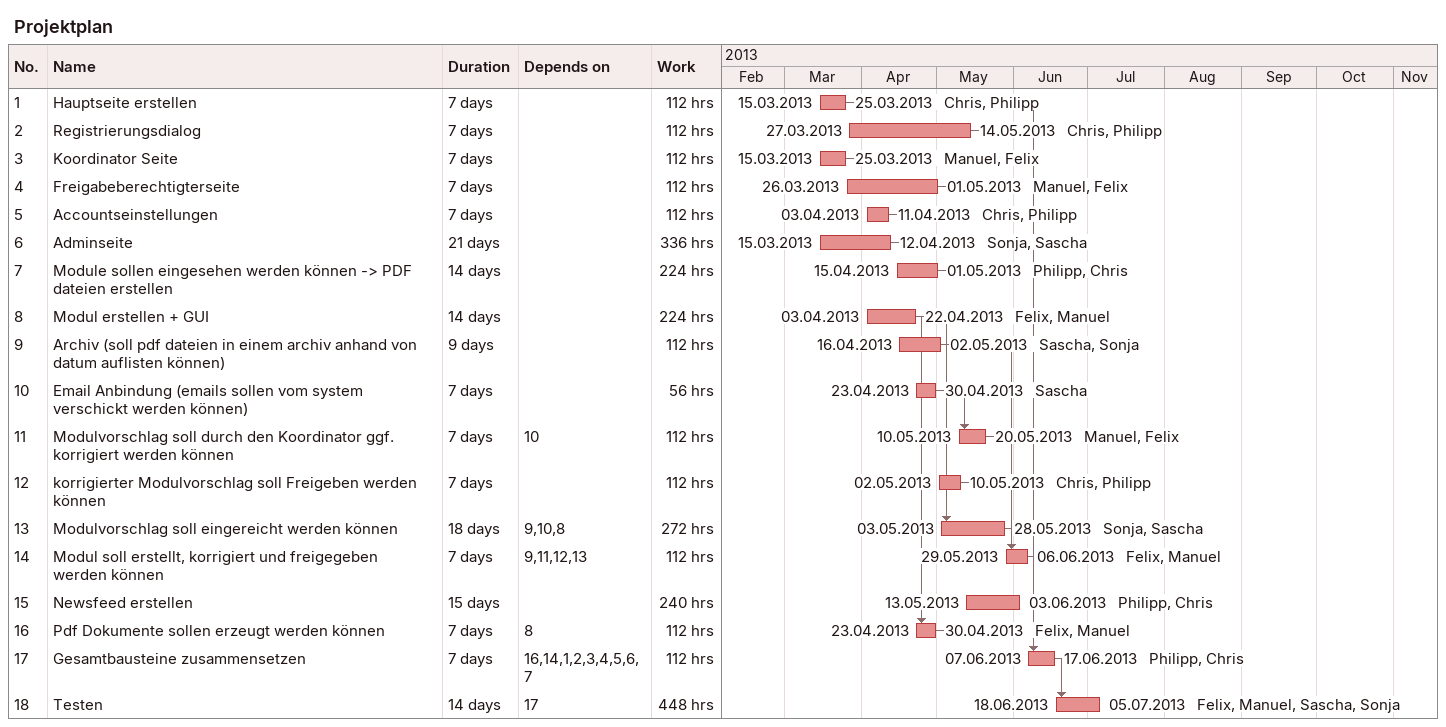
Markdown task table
Projektplan

| ID | Task | Duration | Start | Finish | Predecessors | Resources | Work (h) |
|---|---|---|---|---|---|---|---|
| 1 | Hauptseite erstellen | 7d | 2013-03-15 | 2013-03-25 |  | Chris, Philipp | 112 |
| 2 | Registrierungsdialog | 7d | 2013-03-27 | 2013-05-14 |  | Chris, Philipp | 112 |
| 3 | Koordinator Seite | 7d | 2013-03-15 | 2013-03-25 |  | Manuel, Felix | 112 |
| 4 | Freigabeberechtigterseite | 7d | 2013-03-26 | 2013-05-01 |  | Manuel, Felix | 112 |
| 5 | Accountseinstellungen | 7d | 2013-04-03 | 2013-04-11 |  | Chris, Philipp | 112 |
| 6 | Adminseite | 21d | 2013-03-15 | 2013-04-12 |  | Sonja, Sascha | 336 |
| 7 | Module sollen eingesehen werden können -> PDF dateien erstellen | 14d | 2013-04-15 | 2013-05-01 |  | Philipp, Chris | 224 |
| 8 | Modul erstellen + GUI | 14d | 2013-04-03 | 2013-04-22 |  | Felix, Manuel | 224 |
| 9 | Archiv (soll pdf dateien in einem archiv anhand von datum auflisten können) | 9d | 2013-04-16 | 2013-05-02 |  | Sascha, Sonja | 112 |
| 10 | Email Anbindung (emails sollen vom system verschickt werden können) | 7d | 2013-04-23 | 2013-04-30 |  | Sascha | 56 |
| 11 | Modulvorschlag soll durch den Koordinator ggf. korrigiert werden können | 7d | 2013-05-10 | 2013-05-20 | 10 | Manuel, Felix | 112 |
| 12 | korrigierter Modulvorschlag soll Freigeben werden können | 7d | 2013-05-02 | 2013-05-10 |  | Chris, Philipp | 112 |
| 13 | Modulvorschlag soll eingereicht werden können | 18d | 2013-05-03 | 2013-05-28 | 9, 10, 8 | Sonja, Sascha | 272 |
| 14 | Modul soll erstellt, korrigiert und freigegeben werden können | 7d | 2013-05-29 | 2013-06-06 | 9, 11, 12, 13 | Felix, Manuel | 112 |
| 15 | Newsfeed erstellen | 15d | 2013-05-13 | 2013-06-03 |  | Philipp, Chris | 240 |
| 16 | Pdf Dokumente sollen erzeugt werden können | 7d | 2013-04-23 | 2013-04-30 | 8 | Felix, Manuel | 112 |
| 17 | Gesamtbausteine zusammensetzen | 7d | 2013-06-07 | 2013-06-17 | 16, 14, 1, 2, 3, 4, 5, 6, 7 | Philipp, Chris | 112 |
| 18 | Testen | 14d | 2013-06-18 | 2013-07-05 | 17 | Felix, Manuel, Sascha, Sonja | 448 |
